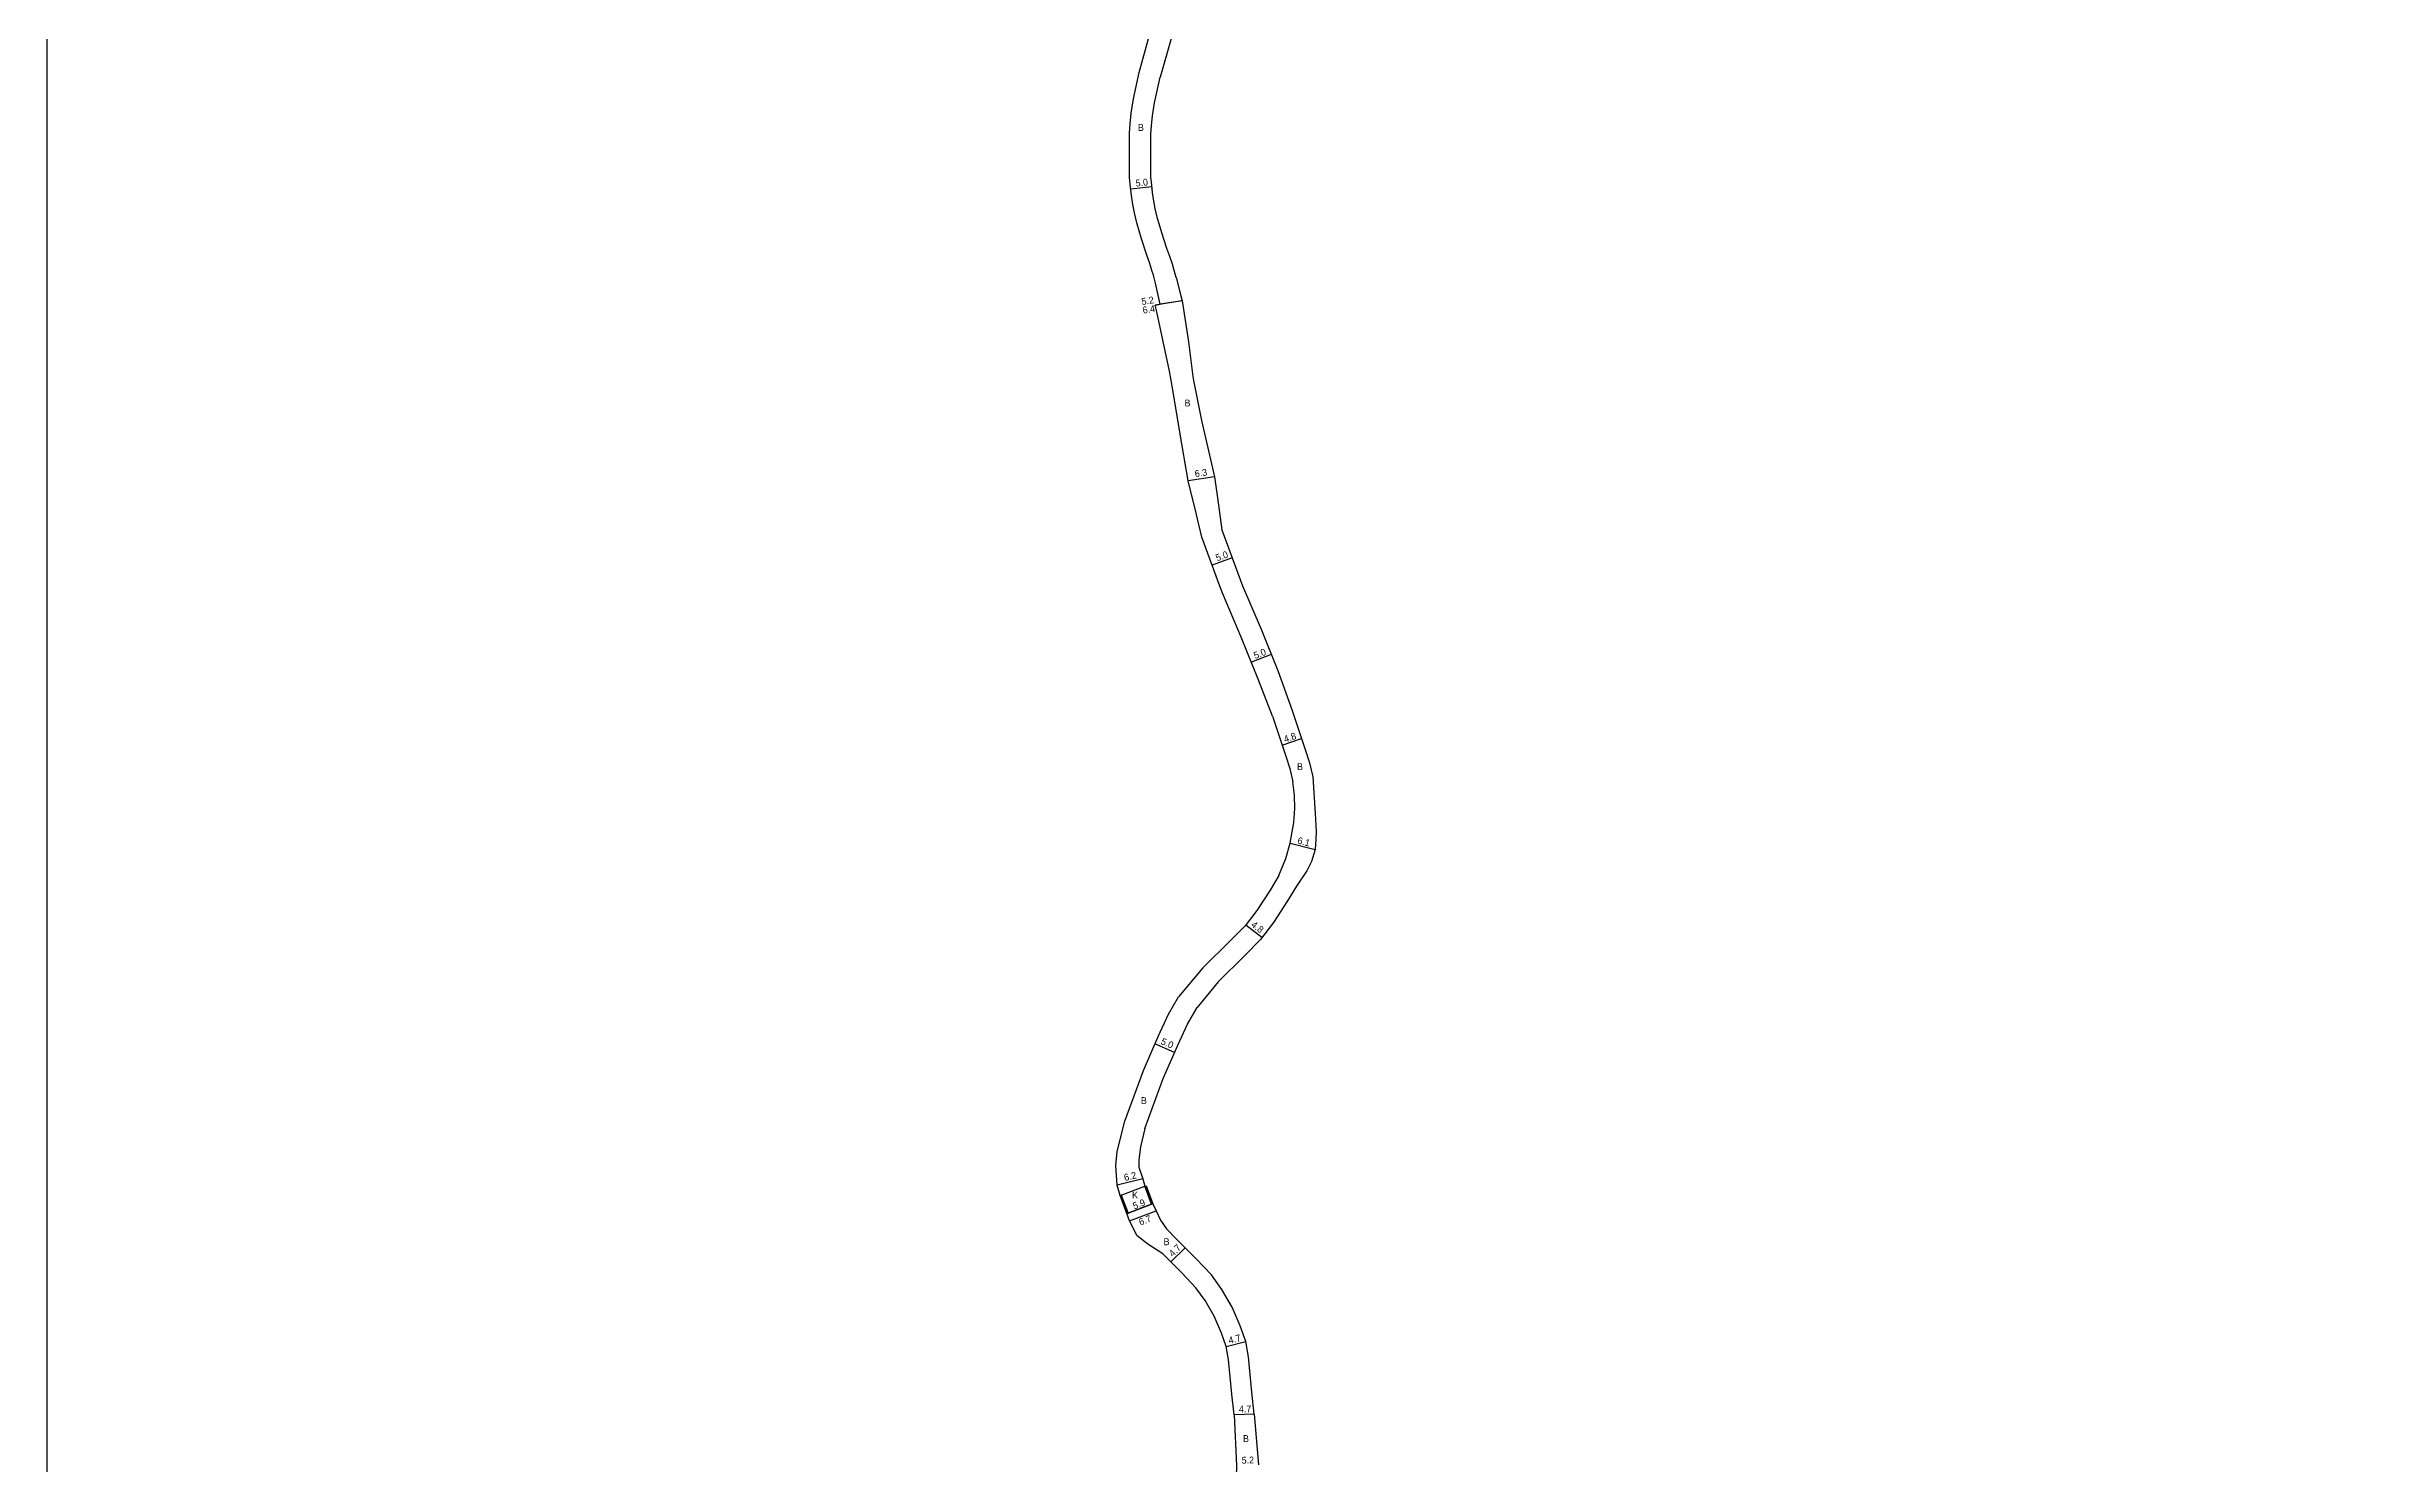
# Model space of a CAD drawing. Header units: metres. Extents: x 0 to 4000, y -99000 to -96000.
# Drawn here: x 0 to 547, y -97063 to -96731 of the extents above; entities that cross this region are included whole.
import ezdxf

# ---------------------------------------------------------------- set-up
doc = ezdxf.new("R2010")
doc.units = ezdxf.units.M
doc.header["$LTSCALE"] = 2.5
for name, color, linetype in [('図郭', 7, 'Continuous'), ('幅員', 7, 'Continuous'), ('舗装', 7, 'Continuous'), ('道路', 7, 'Continuous')]:
    doc.layers.add(name, color=color, linetype=linetype)
doc.styles.get("Standard").update_dxf_attribs({"font": ''})
doc.styles.get('Standard').set_extended_font_data('@MS PGothic')

msp = doc.modelspace()

# ---------------------------------------------------------------- linework, layer by layer
at = {"layer": '図郭'}
msp.add_lwpolyline([(0, -97200), (800, -97200), (800, -96600), (0, -96600)], close=True, dxfattribs=at)
at = {"layer": '幅員'}
for points in [[(258.88, -96764.16), (253.9, -96764.69)], [(265.97, -96790.82), (259.65, -96791.84)], [(265.97, -96790.82), (260.84, -96791.65)], [(273.57, -96832.05), (267.35, -96833.01)], [(277.7, -96851.06), (273.01, -96852.78)], [(286.82, -96873.68), (282.18, -96875.54)], [(289.36, -96894.92), (293.92, -96893.41)], [(291.23, -96917.88), (297.13, -96919.41)], [(284.64, -96940.02), (280.84, -96937.1)], [(264.17, -96966.94), (259.59, -96964.94)], [(256.74, -96996.57), (250.72, -96998.06)], [(253.28, -97004.57), (258.8, -97002.48)], [(253.63, -97006.43), (259.89, -97004.05)], [(266.66, -97012.71), (263.32, -97016.02)], [(276.29, -97035.86), (280.85, -97034.67)], [(282.84, -97051.71), (278.14, -97051.84)]]:
    msp.add_lwpolyline(points, dxfattribs=at)
at = {"layer": '道路'}
for points in [[(255.92, -96737.37), (259.45, -96724.29), (260.15, -96719.37), (261.08, -96706.11), (262.2, -96699.49), (262.47, -96699.61), (265.58, -96692.57), (265.55, -96691.18), (264.25, -96687.09), (257.64, -96666.18), (252.83, -96649.71), (250.08, -96641.47), (246.49, -96632.9), (240.1, -96619.1), (238.09, -96615.28), (228.58, -96600)], [(232.37, -96600), (241.1, -96613.71), (242.99, -96616.87), (243.69, -96616.41), (244.22, -96617.04), (248.75, -96625.25), (252.47, -96633.78), (256.07, -96643.4), (262.36, -96664.86), (269.03, -96685.62), (270.31, -96691.3), (270.31, -96692.57), (269.28, -96695.82), (269.01, -96695.7), (265.9, -96702.74), (266.17, -96702.87), (266.08, -96706.25), (265.78, -96714.7), (265.11, -96721.23), (264.55, -96725.29), (260.8, -96738.45)], [(259.74, -96786.71), (259.23, -96784.84), (258.89, -96783.72), (258.37, -96782.1), (257.68, -96780.18), (256.41, -96776.36), (255.31, -96772.54), (254.76, -96770.26), (254.42, -96768.3), (254.06, -96766.14), (253.85, -96764.21), (253.66, -96762.06), (253.6, -96759.5), (253.61, -96755.87), (253.6, -96753.7), (253.65, -96751.59), (253.79, -96749.37), (254.01, -96746.9), (254.56, -96743.53), (255.92, -96737.37)], [(264.56, -96785.4), (264.04, -96783.46), (263.66, -96782.22), (263.1, -96780.49), (262.41, -96778.55), (261.19, -96774.88), (260.14, -96771.26), (259.66, -96769.24), (259.35, -96767.46), (259.02, -96765.47), (258.83, -96763.73), (258.66, -96761.78), (258.6, -96759.44), (258.61, -96755.86), (258.6, -96753.75), (258.65, -96751.81), (258.78, -96749.75), (258.98, -96747.53), (259.47, -96744.47), (260.8, -96738.45)], [(260, -96793.43), (259.65, -96791.84), (260.84, -96791.65), (259.74, -96786.71)], [(264.56, -96785.4), (265.67, -96789.67)], [(265.67, -96789.67), (265.97, -96790.82), (267.44, -96800.45), (268.48, -96808.58), (268.6, -96809.51), (270.48, -96818.89), (273.57, -96832.05), (274.26, -96836.99)], [(287.12, -96888.13), (283.76, -96879.48), (279.82, -96869.65), (275.46, -96859.47), (274.81, -96857.7), (270.6, -96846.22), (269.21, -96840.58), (267.35, -96833.01), (265.4, -96821.6), (263.75, -96811.7), (263.02, -96807.33), (260, -96793.43)], [(274.26, -96836.99), (275.29, -96844.49), (279.03, -96854.66), (280.11, -96857.62), (284.44, -96867.74), (288.43, -96877.69), (291.67, -96886.62)], [(287.12, -96888.13), (290.29, -96897.73), (291.16, -96900.39), (291.92, -96903.52)], [(291.67, -96886.62), (294.85, -96896.23), (295.78, -96899.08), (296.59, -96902.38)], [(288.63, -96925.51), (290.25, -96921.49), (291.23, -96917.88), (292.11, -96913.1), (292.39, -96909.8), (292.3, -96906.67), (291.92, -96903.52)], [(296.59, -96902.38), (297.15, -96910.95), (297.35, -96915.14), (297.31, -96917.07), (297.13, -96919.41), (296.29, -96922.24), (295.2, -96924.38), (292.74, -96928)], [(288.63, -96925.51), (286.57, -96928.91), (283.45, -96933.7), (280.69, -96937.29), (277.13, -96940.89), (270.84, -96947.11), (265.12, -96953.91)], [(292.74, -96928), (290.64, -96931.46), (287.37, -96936.48), (284.31, -96940.45), (280.53, -96944.29), (274.37, -96950.36), (269.47, -96956.39)], [(252.53, -96983.01), (256.87, -96971.16), (260.36, -96963.19), (262.79, -96957.99), (265.12, -96953.91)], [(257.23, -96984.73), (261.52, -96973.03), (264.91, -96965.25), (267.23, -96960.3), (269.47, -96956.39)], [(261.46, -97014.13), (257.94, -97011.9), (255.44, -97009.87), (253.63, -97006.43), (253, -97004.67), (253.28, -97004.57), (251.7, -97000.37), (251.41, -97000.47), (250.72, -96998.06), (250.44, -96993.42), (250.7, -96990.12), (252.53, -96983.01)], [(257.23, -96984.73), (256.24, -96989.07), (255.83, -96992.07), (255.81, -96993.83), (256.74, -96996.57), (257.22, -96998.28), (258.8, -97002.48), (259.08, -97002.38), (259.89, -97004.05), (260.88, -97006.27), (262.28, -97008.25), (264.79, -97010.82)], [(251.41, -97000.47), (251.7, -97000.37)], [(253, -97004.67), (251.41, -97000.47)], [(251.7, -97000.37), (253.28, -97004.57)], [(257.22, -96998.28), (257.5, -96998.17)], [(258.8, -97002.48), (257.22, -96998.28)], [(257.5, -96998.17), (259.08, -97002.38)], [(259.08, -97002.38), (258.8, -97002.48)], [(253.28, -97004.57), (253, -97004.67)], [(278.14, -97051.84), (277.62, -97046.98), (276.81, -97038.9), (276.29, -97035.86), (275.17, -97032.69), (273.45, -97028.75), (271.32, -97025.05), (269.18, -97022.08), (265.85, -97018.56), (261.46, -97014.13)], [(282.84, -97051.71), (282.3, -97046.55), (281.47, -97038.26), (280.85, -97034.67), (279.55, -97030.97), (277.65, -97026.63), (275.27, -97022.49), (272.81, -97019.08), (269.22, -97015.29), (264.79, -97010.82)], [(278.14, -97051.84), (278.68, -97063.72), (278.49, -97071.93), (277.93, -97074.48)], [(282.84, -97051.71), (283.88, -97063.57)]]:
    msp.add_lwpolyline(points, dxfattribs=at)
msp.add_lwpolyline([(257.22, -96998.28), (258.8, -97002.48), (253.28, -97004.57), (251.7, -97000.37)], close=True, dxfattribs=at)

# ---------------------------------------------------------------- texts
at = {"layer": '幅員'}
for s, rotation, p in [('5.0', 6.12, (255.13, -96764.09)), ('5.2', 9.1073, (256.56, -96791.84)), ('6.4', 9.1073, (256.83, -96793.85)), ('6.3', 8.7552, (269.03, -96832.18)), ('5.0', 20.1564, (274.15, -96851.9)), ('5.0', 21.8503, (283.08, -96874.79)), ('4.8', 18.3042, (290.06, -96894.36)), ('6.1', 345.4852, (292.84, -96917.98)), ('4.8', 322.4663, (281.96, -96937.31)), ('5.0', 336.4087, (260.82, -96964.94)), ('6.2', 13.9152, (252.56, -96997.09)), ('5.9', 20.6868, (254.76, -97003.74)), ('6.7', 20.8855, (256.19, -97007.51)), ('4.7', 44.7673, (263.79, -97014.93)), ('4.7', 14.6403, (277.03, -97035.23)), ('4.7', 1.585, (279.26, -97051.33)), ('5.2', 1.686, (279.92, -97063.3))]:
    msp.add_text(s, height=1.6, rotation=rotation, dxfattribs=at).set_placement(p)
at = {"layer": '舗装'}
for s, p in [('B', (255.59, -96751.03)), ('B', (266.51, -96815.58)), ('B', (292.87, -96900.78)), ('B', (256.3, -96979.02)), ('K', (254.23, -97001.14)), ('B', (261.61, -97012.1)), ('B', (280.2, -97058.21))]:
    msp.add_text(s, height=1.6, dxfattribs=at).set_placement(p)

doc.saveas('drawing.dxf')
